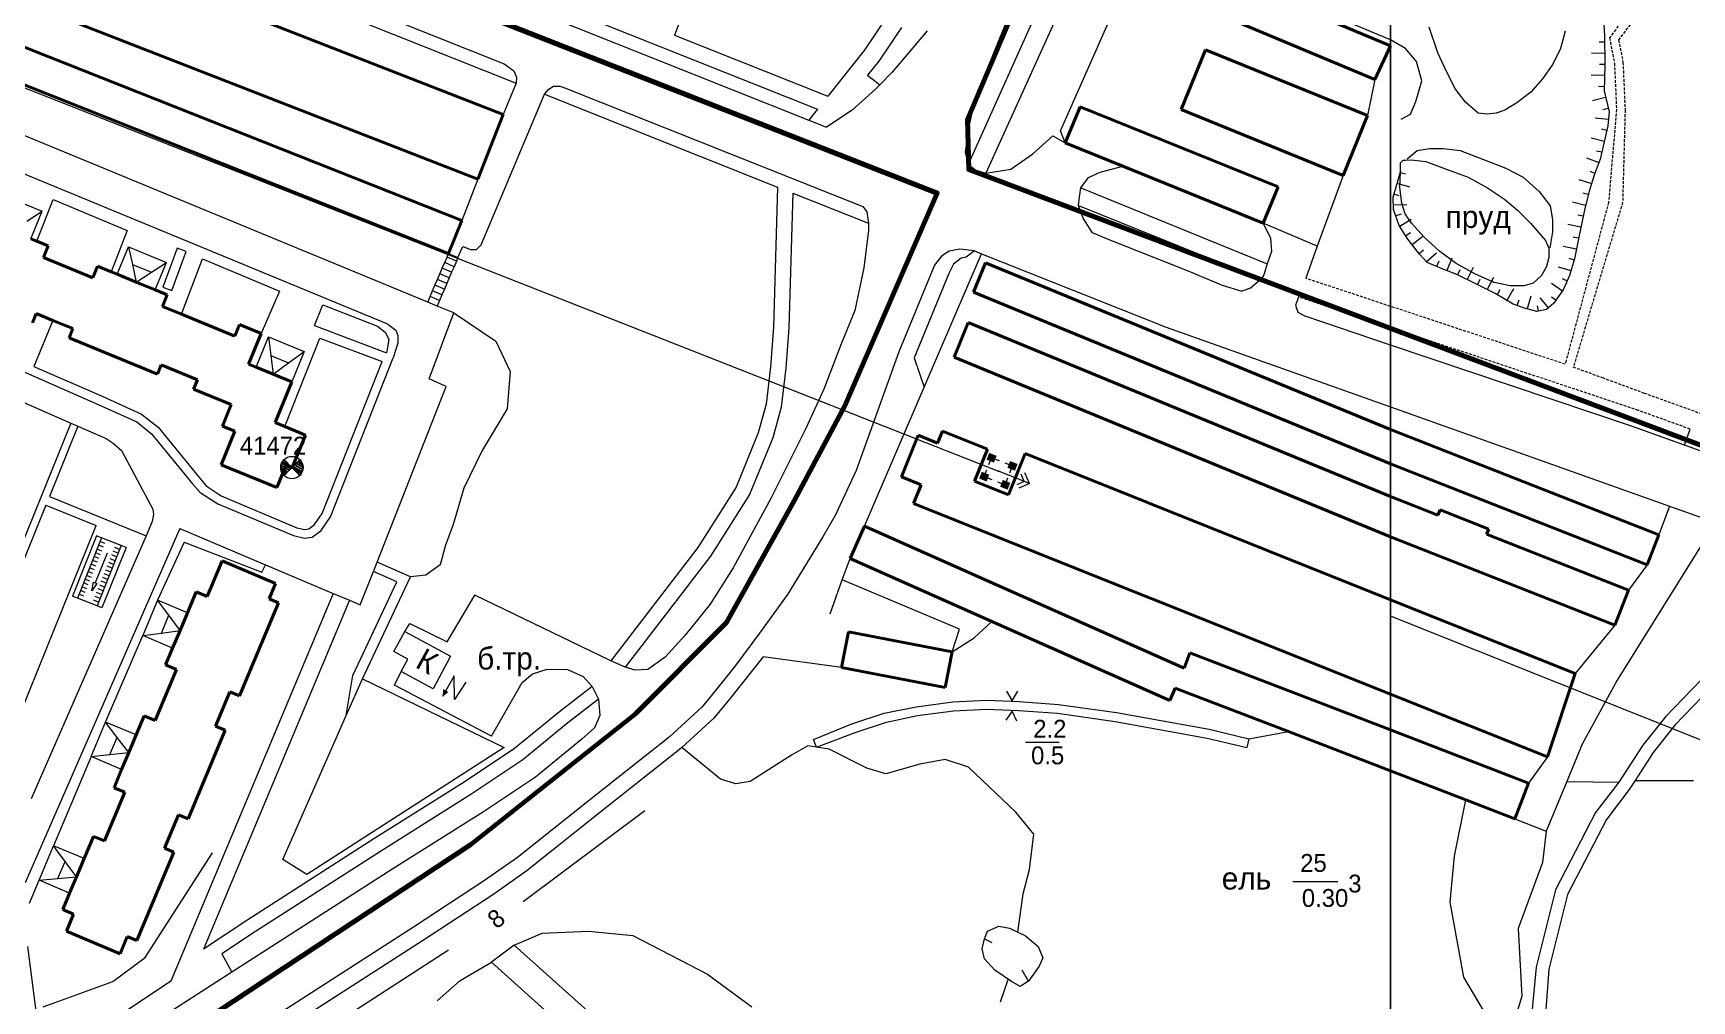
# Model space of a CAD drawing. Extents: x 1000 to 4000, y -5000 to -1000.
# Drawn here: x 1756.5 to 2054, y -3991.9 to -3818.4 of the extents above; entities that cross this region are included whole.
import ezdxf
from ezdxf.enums import TextEntityAlignment as Align

# ---------------------------------------------------------------- set-up
doc = ezdxf.new("R2010")
doc.units = 0
doc.header["$MEASUREMENT"] = 0
doc.linetypes.add('DASHED', pattern=[0.75, 0.5, -0.25])
for name, color, linetype in [('1', 7, 'CONTINUOUS'), ('11', 7, 'CONTINUOUS'), ('16', 7, 'CONTINUOUS'), ('17', 7, 'CONTINUOUS'), ('18', 7, 'CONTINUOUS'), ('2', 7, 'CONTINUOUS'), ('24', 7, 'CONTINUOUS'), ('25', 7, 'CONTINUOUS'), ('30', 7, 'CONTINUOUS'), ('34', 7, 'CONTINUOUS'), ('36', 7, 'CONTINUOUS'), ('37', 7, 'CONTINUOUS'), ('40', 7, 'CONTINUOUS'), ('42', 7, 'CONTINUOUS'), ('6', 7, 'CONTINUOUS'), ('7', 7, 'CONTINUOUS'), ('CONSTRUCTION_CLASS', 7, 'CONTINUOUS'), ('границы команд_1', 10, 'CONTINUOUS')]:
    doc.layers.add(name, color=color, linetype=linetype)
doc.styles.get("Standard").update_dxf_attribs({"font": 'txt', "height": 0.2})

msp = doc.modelspace()

# ---------------------------------------------------------------- linework, layer by layer
at = {"layer": '1', "color": 253, "linetype": 'Continuous', "lineweight": 0}
for p, q in [((2000, -4000), (2000, -3000)), ((2000, -3000), (2000, -4000))]:
    msp.add_line(p, q, dxfattribs=at)
at = {"layer": '11', "color": 253, "linetype": 'Continuous', "lineweight": 0}
for p, q in [((1876.31, -3806.16), (1871.57, -3818.72)), ((1940.81, -3835.91), (1952.79, -3808.8)), ((1997.21, -3826.69), (1995.85, -3833.16)), ((1941.67, -3838.06), (1940.81, -3835.91)), ((1991.48, -3843.89), (1986.87, -3856.55)), ((1836.3, -3844.57), (1833.39, -3851.98)), ((1757.18, -3855.68), (1760.11, -3848.2)), ((1760.11, -3848.2), (1773.41, -3853.75)), ((1986.87, -3856.55), (1977.18, -3852.44)), ((1773.41, -3853.75), (1770.52, -3861.16)), ((1783.14, -3868.78), (1786.91, -3858.86)), ((1786.91, -3858.86), (1800.74, -3864.63)), ((1916.36, -3881.85), (1926.63, -3857.93)), ((1800.74, -3864.63), (1797.43, -3872.21)), ((1905.65, -3906.79), (1916.36, -3881.85)), ((1901.67, -3916.43), (1903.06, -3912.62)), ((2046.01, -3913.72), (2042.71, -3918.28)), ((1899.46, -3922.51), (1901.67, -3916.43)), ((1769.51, -3941.93), (1776.18, -3926.43)), ((2040.24, -3924.56), (2033.14, -3933.24)), ((1812.69, -3940.75), (1815.58, -3934.16)), ((1815.58, -3934.16), (1841.04, -3946.53)), ((1801.33, -3966.6), (1812.69, -3940.75)), ((1841.04, -3946.53), (1805.59, -3969.27)), ((1766.9, -3948.14), (1760.18, -3964.12)), ((2028.19, -3948.2), (2024.75, -3952.88)), ((1805.59, -3969.27), (1801.33, -3966.6))]:
    msp.add_line(p, q, dxfattribs=at)
at = {"layer": '16', "color": 253, "linetype": 'Continuous', "lineweight": 0}
for p, q in [((1821.22, -3929.31), (1823.17, -3925.69)), ((1823.17, -3925.69), (1831.39, -3930.13)), ((1823.75, -3930.68), (1821.22, -3929.31)), ((1831.39, -3930.13), (1828.25, -3935.96)), ((1822.56, -3932.89), (1823.75, -3930.68)), ((1828.25, -3935.96), (1822.56, -3932.89)), ((1832.06, -3933.64), (1829.95, -3937.37)), ((1832.11, -3937.89), (1832.06, -3933.64)), ((1834.14, -3934.76), (1832.11, -3937.89))]:
    msp.add_line(p, q, dxfattribs=at)
msp.add_solid([(1829.95, -3937.37), (1831.02, -3936.57), (1830.09, -3936.01)], dxfattribs=at)
at = {"layer": '18', "color": 253, "linetype": 'Continuous', "lineweight": 0}
for p, q in [((1583.33, -3760.59), (1929.66, -3896.95)), ((1927.96, -3895.76), (1928.43, -3894.52)), ((1928.43, -3894.52), (1929.8, -3895.05)), ((1927.12, -3897.92), (1927.6, -3896.68)), ((1935.23, -3899.17), (1929.66, -3896.95)), ((1930.83, -3895.45), (1932.2, -3895.98)), ((1931.72, -3897.22), (1932.2, -3895.98)), ((1934.31, -3898.8), (1933.74, -3897.45)), ((1935.23, -3899.17), (1934.43, -3897.26)), ((1927.12, -3897.92), (1928.49, -3898.45)), ((1929.52, -3898.85), (1930.89, -3899.38)), ((1930.89, -3899.38), (1931.36, -3898.14)), ((1934.31, -3898.8), (1932.96, -3899.39)), ((1935.23, -3899.17), (1933.34, -3900)), ((2192.71, -4000), (2000, -3922.94))]:
    msp.add_line(p, q, dxfattribs=at)
msp.add_point((1929.66, -3896.95), dxfattribs=at)
for points in [[(1928, -3893.66), (1929.34, -3894.18), (1927.53, -3894.87), (1928.87, -3895.39)], [(1926.68, -3897.05), (1928.03, -3897.57), (1926.21, -3898.26), (1927.56, -3898.78)], [(1931.76, -3895.12), (1933.11, -3895.64), (1931.29, -3896.33), (1932.64, -3896.85)], [(1930.45, -3898.51), (1931.79, -3899.03), (1929.98, -3899.72), (1931.32, -3900.24)]]:
    msp.add_solid(points, dxfattribs=at)
at = {"layer": '2', "color": 253, "linetype": 'Continuous', "lineweight": 0}
msp.add_circle((1802.94, -3896.28), 2, dxfattribs=at)
msp.add_3dface([(1801.53, -3894.86), (1802.94, -3896.28), (1801.53, -3894.86)], dxfattribs=at)
at = {"layer": '24', "color": 253, "linetype": 'Continuous', "lineweight": 0}
for p, q in [((1803.49, -3794.66), (1897.24, -3831.99)), ((1802.6, -3796.89), (1895.68, -3833.95)), ((1798.57, -3806.95), (1841.01, -3823.84)), ((1944.58, -3805.6), (1927.44, -3843.47)), ((1935.02, -3806.51), (1928.84, -3821.84)), ((1797.67, -3809.2), (1843.14, -3827.35)), ((1938.16, -3810.86), (1924.24, -3841.95)), ((1909.56, -3815.6), (1905.61, -3821.46)), ((1871.57, -3818.72), (1899.08, -3829.68)), ((1912.27, -3817.37), (1908.22, -3823.37)), ((1916.87, -3817.93), (1913.93, -3821.42)), ((1905.61, -3821.46), (1899.08, -3829.68)), ((1913.93, -3821.42), (1910.58, -3825.33)), ((1928.84, -3821.84), (1925.35, -3830.49)), ((1841.01, -3823.84), (1842.72, -3825.11)), ((1842.72, -3825.11), (1843.25, -3826.28)), ((1908.22, -3823.37), (1906.2, -3825.92)), ((1906.2, -3825.92), (1908.37, -3827.66)), ((1910.58, -3825.33), (1908.37, -3827.66)), ((1843.14, -3827.35), (1840.84, -3832.97)), ((1843.25, -3826.28), (1843.14, -3827.35)), ((1848.23, -3829.32), (1849, -3828.42)), ((1849, -3828.42), (1849.85, -3827.88)), ((1849.85, -3827.88), (1851.02, -3827.88)), ((1851.02, -3827.88), (1851.51, -3828.05)), ((1851.51, -3828.05), (1851.99, -3828.21)), ((1851.99, -3828.21), (1905.34, -3849.45)), ((1907.65, -3828.4), (1903.46, -3832.17)), ((1908.37, -3827.66), (1907.65, -3828.4)), ((1836.87, -3856.34), (1848.23, -3829.32)), ((1848.23, -3829.32), (1890.06, -3845.98)), ((1897.24, -3831.99), (1895.68, -3833.95)), ((1925.35, -3830.49), (1924.38, -3835.1)), ((1827.3, -3866.6), (1744.5, -3832.43)), ((1895.68, -3833.95), (1898.82, -3835.2)), ((1903.46, -3832.17), (1898.82, -3835.2)), ((1924.38, -3835.1), (1923.68, -3839.71)), ((1935.82, -3839.99), (1939.45, -3836.78)), ((1939.45, -3836.78), (1941.67, -3838.06)), ((1923.68, -3839.71), (1924.24, -3841.95)), ((1931.91, -3842.78), (1935.82, -3839.99)), ((1820.12, -3870.55), (1753.52, -3843.08)), ((1924.24, -3841.95), (1925.62, -3842.91)), ((1925.62, -3842.91), (1927.44, -3843.47)), ((1927.44, -3843.47), (1931.91, -3842.78)), ((1945.84, -3844.27), (1947.93, -3843.29)), ((1947.93, -3843.29), (1951.98, -3842.23)), ((1890.06, -3845.98), (1889.32, -3871.11)), ((1944.16, -3848.18), (1944.45, -3846.13)), ((1944.45, -3846.13), (1945.84, -3844.27)), ((1944.45, -3846.13), (1977.89, -3859.76)), ((1892.77, -3847.05), (1892.06, -3871.25)), ((1892.77, -3847.05), (1906.38, -3852.47)), ((1905.34, -3849.45), (1906.07, -3850.4)), ((1944.03, -3849.3), (1944.16, -3848.18)), ((1944.03, -3849.3), (1976.81, -3862.47)), ((1944.86, -3851.53), (1944.03, -3849.3)), ((1906.07, -3850.4), (1906.38, -3852.47)), ((1906.38, -3852.47), (1906.35, -3853.72)), ((1946.54, -3854.18), (1944.86, -3851.53)), ((1977.18, -3852.44), (1978.5, -3855.16)), ((1906.35, -3853.72), (1905.51, -3860.48)), ((1948.3, -3854.89), (1946.54, -3854.18)), ((1948.3, -3854.89), (1963.85, -3861.08)), ((1978.5, -3855.16), (1978.64, -3857.53)), ((1782.36, -3856.92), (1779.78, -3863.9)), ((1781.4, -3864.5), (1783.98, -3857.52)), ((1783.98, -3857.52), (1782.36, -3856.92)), ((1832.72, -3858.6), (1833.57, -3856.66)), ((1833.57, -3856.66), (1834.96, -3857.2)), ((1834.96, -3857.2), (1836.02, -3857.2)), ((1836.02, -3857.2), (1836.87, -3856.34)), ((1919.47, -3858.35), (1918.23, -3860.01)), ((1920.83, -3857.49), (1919.47, -3858.35)), ((1922.74, -3857.12), (1920.83, -3857.49)), ((1922.96, -3858.72), (1921.64, -3859.82)), ((1925.35, -3857.41), (1922.74, -3857.12)), ((1923.89, -3858.55), (1922.96, -3858.72)), ((1925.35, -3857.41), (1923.89, -3858.55)), ((1925.35, -3857.41), (1926.63, -3857.93)), ((1926.63, -3857.93), (1959.76, -3871.12)), ((1978.64, -3857.53), (1977.89, -3859.76)), ((1986.87, -3856.55), (1984.8, -3862.34)), ((1905.51, -3860.48), (1903.93, -3868.12)), ((1918.23, -3860.01), (1911.81, -3875.55)), ((1920.8, -3861.47), (1914.54, -3876.61)), ((1921.64, -3859.82), (1920.8, -3861.47)), ((1963.85, -3861.08), (1969.82, -3863.57)), ((1977.25, -3861.72), (1976.81, -3862.47)), ((1977.89, -3859.76), (1977.25, -3861.72)), ((1779.78, -3863.9), (1781.4, -3864.5)), ((1969.82, -3863.57), (1973.34, -3864.66)), ((1974.87, -3864.1), (1973.34, -3864.66)), ((1976.81, -3862.47), (1974.87, -3864.1)), ((1807, -3870.81), (1808.49, -3867.08)), ((1808.49, -3867.08), (1818.28, -3870.92)), ((1832.01, -3868.53), (1828.97, -3867.32)), ((1983.49, -3865.7), (1982.96, -3867.18)), ((1982.96, -3867.18), (1983.38, -3868.43)), ((1760.04, -3869.88), (1756.65, -3878.14)), ((1820.12, -3870.55), (1821.59, -3871.62)), ((1827.54, -3880.38), (1832.01, -3868.53)), ((1903.93, -3868.12), (1901.41, -3874.28)), ((1983.38, -3868.43), (1984.67, -3869.15)), ((2000, -3874.31), (1984.67, -3869.15)), ((1740.28, -3872.76), (1768.21, -3884.96)), ((1801.65, -3888.92), (1807.96, -3873.05)), ((1807, -3870.81), (1819.88, -3875.72)), ((1807.96, -3873.05), (1819.1, -3877.25)), ((1818.28, -3870.92), (1819.66, -3871.99)), ((1819.66, -3871.99), (1820.3, -3873.27)), ((1820.3, -3873.27), (1820.09, -3874.76)), ((1821.59, -3871.62), (1821.91, -3872.58)), ((1821.91, -3872.58), (1821.91, -3873.97)), ((1889.32, -3871.11), (1888.8, -3878.22)), ((1892.06, -3871.25), (1891.53, -3878.48)), ((1959.76, -3871.12), (2000, -3885.41)), ((1809.87, -3905.11), (1821.09, -3876.63)), ((1820.09, -3874.76), (1819.88, -3875.72)), ((1821.91, -3873.97), (1821.09, -3876.63)), ((1901.41, -3874.28), (1898.34, -3882.24)), ((1911.81, -3875.55), (1904.16, -3896.83)), ((1914.54, -3876.61), (1916.36, -3881.85)), ((2043.4, -3888.92), (2000, -3874.31)), ((1738.33, -3877.41), (1763.26, -3888.3)), ((1756.65, -3878.14), (1768.89, -3883.48)), ((1808.36, -3904.52), (1819.1, -3877.25)), ((1888.8, -3878.22), (1887.98, -3884.9)), ((1891.53, -3878.48), (1890.67, -3885.43)), ((1818.23, -3913.24), (1830.63, -3881.77)), ((1830.63, -3881.77), (1827.54, -3880.38)), ((1898.34, -3882.24), (1895.08, -3889.41)), ((1768.21, -3884.96), (1775.11, -3888.09)), ((1768.89, -3883.48), (1775.97, -3886.69)), ((1887.98, -3884.9), (1886.59, -3890.08)), ((1890.67, -3885.43), (1889.19, -3890.96)), ((2000, -3885.41), (2050.07, -3903.2)), ((1763.26, -3888.3), (1745.29, -3932.71)), ((1763.26, -3888.3), (1764.55, -3888.86)), ((1775.11, -3888.09), (1777.77, -3890.22)), ((1775.97, -3886.69), (1778.92, -3889.06)), ((1764.55, -3888.86), (1759.44, -3901.49)), ((1764.55, -3888.86), (1769.62, -3891.07)), ((1769.62, -3891.07), (1770.89, -3891.92)), ((1777.77, -3890.22), (1785.11, -3899.19)), ((1778.92, -3889.06), (1786.36, -3898.14)), ((1886.59, -3890.08), (1882.6, -3899.83)), ((1889.19, -3890.96), (1885.04, -3901.09)), ((1895.08, -3889.41), (1888.86, -3901.84)), ((2052.72, -3892.28), (2043.4, -3888.92)), ((2052.72, -3892.28), (2053.76, -3889.39)), ((1770.89, -3891.92), (1772.38, -3893.2)), ((1772.38, -3893.2), (1778.01, -3903.74)), ((2066.88, -3897.39), (2052.72, -3892.28)), ((1904.16, -3896.83), (1900.42, -3904.75)), ((1785.11, -3899.19), (1786.5, -3900.79)), ((1786.36, -3898.14), (1787.57, -3899.54)), ((1787.57, -3899.54), (1790.25, -3901.34)), ((1882.6, -3899.83), (1875.77, -3910.63)), ((1758.82, -3903.03), (1740.67, -3947.87)), ((1758.82, -3903.03), (1767.83, -3906.68)), ((1759.44, -3901.49), (1776.8, -3908.51)), ((1786.5, -3900.79), (1789.64, -3902.77)), ((1789.64, -3902.77), (1803.21, -3908.5)), ((1790.25, -3901.34), (1803.82, -3907.07)), ((1885.04, -3901.09), (1878.02, -3912.2)), ((1888.86, -3901.84), (1882.06, -3914.29)), ((2050.07, -3903.2), (2048.12, -3908.38)), ((2050.07, -3903.2), (2058.27, -3906.12)), ((1777.9, -3905.99), (1776.8, -3908.51)), ((1778.12, -3904.7), (1777.9, -3905.99)), ((1778.01, -3903.74), (1778.12, -3904.7)), ((1807.02, -3906.48), (1808.36, -3904.52)), ((1808.18, -3907.59), (1809.87, -3905.11)), ((1900.42, -3904.75), (1898.2, -3908.73)), ((2058.27, -3906.12), (2040.63, -3934.41)), ((1754.38, -3940.06), (1767.83, -3906.68)), ((1782.83, -3907.22), (1755.08, -3970.77)), ((1776.8, -3908.51), (1756.17, -3955.74)), ((1782.83, -3907.22), (1798.18, -3913.71)), ((1803.21, -3908.5), (1805.2, -3908.98)), ((1803.82, -3907.07), (1805.27, -3907.37)), ((1805.2, -3908.98), (1806.58, -3908.77)), ((1805.27, -3907.37), (1805.96, -3907.26)), ((1805.96, -3907.26), (1807.02, -3906.48)), ((1806.58, -3908.77), (1808.18, -3907.59)), ((1898.2, -3908.73), (1891.84, -3919.07)), ((1783.61, -3909.67), (1778.85, -3920.07)), ((1783.61, -3909.67), (1797.55, -3915.05)), ((1875.77, -3910.63), (1860.13, -3930.97)), ((1878.02, -3912.2), (1862.73, -3932.07)), ((1797.55, -3915.05), (1798.18, -3913.71)), ((1798.18, -3913.71), (1810.35, -3918.85)), ((1815.21, -3920.9), (1817.56, -3914.93)), ((1817.56, -3914.93), (1818.23, -3913.24)), ((1821.78, -3916.81), (1817.56, -3914.93)), ((1824.22, -3915.9), (1818.23, -3913.24)), ((1882.06, -3914.29), (1877.98, -3920.8)), ((1813.85, -3933.58), (1821.78, -3916.81)), ((1815.58, -3934.16), (1824.22, -3915.9)), ((1922.68, -3925.3), (1901.67, -3916.43)), ((1810.35, -3918.85), (1781.23, -3988.39)), ((1813.29, -3920.09), (1787.07, -3982.68)), ((1810.35, -3918.85), (1813.29, -3920.09)), ((1813.29, -3920.09), (1815.21, -3920.9)), ((1830.81, -3927.55), (1835.77, -3919.15)), ((1860.13, -3930.97), (1835.77, -3919.15)), ((1877.98, -3920.8), (1873.47, -3926.35)), ((1891.84, -3919.07), (1886.82, -3926.01)), ((1823.17, -3925.69), (1824.11, -3924.24)), ((1824.11, -3924.24), (1830.81, -3927.55)), ((1873.47, -3926.35), (1869.92, -3930.32)), ((1886.82, -3926.01), (1882.49, -3931.8)), ((1921.37, -3929.35), (1922.68, -3925.3)), ((1887.5, -3930.21), (1881.43, -3937.84)), ((1901.54, -3932.13), (1887.5, -3930.21)), ((1821.34, -3935.34), (1822.56, -3932.89)), ((1846.12, -3933.3), (1848.75, -3932.43)), ((1848.75, -3932.43), (1852.36, -3932.51)), ((1852.36, -3932.51), (1855.16, -3933.79)), ((1862.73, -3932.07), (1860.13, -3930.97)), ((1864.51, -3932.62), (1862.73, -3932.07)), ((1866.81, -3932.54), (1864.51, -3932.62)), ((1869.92, -3930.32), (1866.81, -3932.54)), ((1882.49, -3931.8), (1879.16, -3936)), ((2057.37, -3932.64), (2049.3, -3941.02)), ((1812.69, -3940.75), (1813.85, -3933.58)), ((1838.72, -3944.47), (1821.34, -3935.34)), ((1838.72, -3944.47), (1844.26, -3934.84)), ((1844.26, -3934.84), (1846.12, -3933.3)), ((1856.82, -3935.58), (1850.91, -3940.13)), ((1855.16, -3933.79), (1856.82, -3935.58)), ((1856.82, -3935.58), (1857.95, -3937.86)), ((1879.16, -3936), (1876.5, -3939.21)), ((2040.63, -3934.41), (2034.38, -3945.93)), ((2059.07, -3934.15), (2051.01, -3942.51)), ((1857.95, -3937.86), (1852.46, -3942.09)), ((1857.95, -3937.86), (1858.19, -3940.79)), ((1881.43, -3937.84), (1878.63, -3941.22)), ((1850.91, -3940.13), (1842.88, -3946.7)), ((1852.46, -3942.09), (1844.37, -3948.72)), ((1858.19, -3940.79), (1857.21, -3943)), ((1876.5, -3939.21), (1870.59, -3944.66)), ((1878.63, -3941.22), (1872.9, -3946.51)), ((2049.3, -3941.02), (2045.27, -3946.07)), ((1854.96, -3945.01), (1846.66, -3951.81)), ((1857.21, -3943), (1854.96, -3945.01)), ((1870.59, -3944.66), (1856.32, -3955.95)), ((2051.01, -3942.51), (2047.12, -3947.4)), ((1842.88, -3946.7), (1833.84, -3952.72)), ((1872.49, -3946.89), (1858.14, -3958.24)), ((1872.9, -3946.51), (1872.49, -3946.89)), ((2034.38, -3945.93), (2031.62, -3952.6)), ((2045.27, -3946.07), (2040.95, -3952.71)), ((2047.12, -3947.4), (2043.86, -3952.41)), ((1844.37, -3948.72), (1835.2, -3954.82)), ((1833.84, -3952.72), (1817.66, -3962.9)), ((1846.66, -3951.81), (1837.3, -3958.05)), ((2031.62, -3952.6), (2027.92, -3961.54)), ((2040.95, -3952.71), (2036.8, -3958.19)), ((2042.81, -3954.01), (2038.72, -3959.41)), ((2043.86, -3952.41), (2042.81, -3954.01)), ((1835.2, -3954.82), (1819.01, -3965.01)), ((1856.32, -3955.95), (1843.38, -3966.22)), ((1837.3, -3958.05), (1821.07, -3968.26)), ((1858.14, -3958.24), (1845.13, -3968.57)), ((2022.29, -3959.28), (2027.92, -3961.54)), ((2036.8, -3958.19), (2029.6, -3972.05)), ((2038.72, -3959.41), (2031.74, -3972.86)), ((1817.66, -3962.9), (1795.02, -3977.44)), ((1819.01, -3965.01), (1796.38, -3979.53)), ((1821.07, -3968.26), (1798.48, -3982.76)), ((1843.38, -3966.22), (1837.48, -3970.39)), ((1845.13, -3968.57), (1839.13, -3972.81)), ((1755.87, -3974.45), (1757.58, -3970.33)), ((1837.48, -3970.39), (1824.76, -3978.72)), ((1839.13, -3972.81), (1826.35, -3981.18)), ((2029.6, -3972.05), (2026.14, -3985.92)), ((2031.74, -3972.86), (2028.39, -3986.28)), ((1795.02, -3977.44), (1787.07, -3982.68)), ((1796.38, -3979.53), (1790.35, -3983.52)), ((1824.76, -3978.72), (1791.66, -4000)), ((1755.5, -3982.23), (1757.81, -4000)), ((1790.35, -3983.52), (1792.19, -3986.8)), ((1798.48, -3982.76), (1792.19, -3986.8)), ((1826.35, -3981.18), (1797.07, -4000)), ((1842.83, -3981.96), (1838.72, -3985.03)), ((1842.83, -3981.96), (1862.95, -4000)), ((1838.72, -3985.03), (1855.42, -4000)), ((2026.14, -3985.92), (2024.75, -4000)), ((2028.39, -3986.28), (2027.55, -3997.51)), ((1781.23, -3988.39), (1763.84, -4000)), ((1792.19, -3986.8), (1771.64, -4000))]:
    msp.add_line(p, q, dxfattribs=at)
at = {"layer": '24', "color": 253, "linetype": 'DASHED', "lineweight": 0}
for p, q in [((2047.98, -3807.44), (2039.29, -3819.21)), ((2049.65, -3807.75), (2040.92, -3819.58)), ((2039.29, -3819.21), (2040.17, -3823.77)), ((2040.92, -3819.58), (2041.7, -3823.59)), ((2040.17, -3823.77), (2040.54, -3832.04)), ((2041.7, -3823.59), (2042.08, -3832.16)), ((2040.54, -3832.04), (2039.11, -3848.74)), ((2042.08, -3832.16), (2041.64, -3848.74)), ((2039.11, -3848.74), (2031.33, -3877.75)), ((2041.64, -3848.74), (2032.79, -3878.29)), ((2000, -3867.37), (1984.8, -3862.34)), ((2000, -3871.21), (1983.49, -3865.7)), ((2031.33, -3877.75), (2000, -3867.37)), ((2044.45, -3886.03), (2000, -3871.21)), ((2038.19, -3880.27), (2032.79, -3878.29)), ((2045.57, -3882.98), (2038.19, -3880.27)), ((2086.94, -3897.9), (2045.57, -3882.98)), ((2053.76, -3889.39), (2044.45, -3886.03))]:
    msp.add_line(p, q, dxfattribs=at)
at = {"layer": '25', "color": 253, "linetype": 'Continuous', "lineweight": 0}
for p, q in [((1830.34, -3859.53), (1830.77, -3858.52)), ((1830.77, -3858.52), (1831.05, -3857.88)), ((1832.45, -3859.24), (1830.77, -3858.52)), ((1831.05, -3857.88), (1832.72, -3858.6)), ((1832.72, -3858.6), (1832.45, -3859.24)), ((1829.04, -3862.56), (1829.47, -3861.55)), ((1829.47, -3861.55), (1829.9, -3860.54)), ((1831.14, -3862.27), (1829.47, -3861.55)), ((1829.9, -3860.54), (1830.34, -3859.53)), ((1831.58, -3861.26), (1829.9, -3860.54)), ((1832.02, -3860.25), (1830.34, -3859.53)), ((1831.58, -3861.26), (1831.14, -3862.27)), ((1832.02, -3860.25), (1831.58, -3861.26)), ((1832.45, -3859.24), (1832.02, -3860.25)), ((1827.73, -3865.59), (1828.16, -3864.58)), ((1828.16, -3864.58), (1828.6, -3863.57)), ((1829.84, -3865.3), (1828.16, -3864.58)), ((1828.6, -3863.57), (1829.04, -3862.56)), ((1830.28, -3864.29), (1828.6, -3863.57)), ((1830.71, -3863.28), (1829.04, -3862.56)), ((1830.28, -3864.29), (1829.84, -3865.3)), ((1830.71, -3863.28), (1830.28, -3864.29)), ((1831.14, -3862.27), (1830.71, -3863.28)), ((1827.3, -3866.6), (1827.73, -3865.59)), ((1828.97, -3867.32), (1827.3, -3866.6)), ((1829.41, -3866.31), (1827.73, -3865.59)), ((1829.41, -3866.31), (1828.97, -3867.32)), ((1829.84, -3865.3), (1829.41, -3866.31)), ((1767.91, -3908.52), (1763.58, -3919.34)), ((1768.79, -3908.88), (1764.46, -3919.69)), ((1768.79, -3908.88), (1767.91, -3908.52)), ((1772.31, -3910.29), (1768.79, -3908.88)), ((1768.32, -3912.61), (1767.44, -3912.26)), ((1769.78, -3911.63), (1767.63, -3916.98)), ((1768.59, -3911.93), (1767.71, -3911.58)), ((1772.31, -3910.29), (1767.98, -3921.1)), ((1768.86, -3911.26), (1767.98, -3910.9)), ((1769.13, -3910.58), (1768.25, -3910.23)), ((1769.4, -3909.91), (1768.52, -3909.55)), ((1773.2, -3910.64), (1768.86, -3921.46)), ((1771.5, -3912.31), (1770.62, -3911.96)), ((1771.77, -3911.64), (1770.89, -3911.29)), ((1772.04, -3910.96), (1771.16, -3910.61)), ((1773.2, -3910.64), (1772.31, -3910.29)), ((1767.24, -3915.31), (1766.36, -3914.96)), ((1767.51, -3914.64), (1766.63, -3914.29)), ((1767.78, -3913.96), (1766.9, -3913.61)), ((1768.05, -3913.28), (1767.17, -3912.93)), ((1770.15, -3915.69), (1769.27, -3915.34)), ((1770.42, -3915.02), (1769.54, -3914.67)), ((1770.69, -3914.34), (1769.81, -3913.99)), ((1770.96, -3913.67), (1770.08, -3913.31)), ((1771.23, -3912.99), (1770.35, -3912.64)), ((1765.88, -3918.69), (1765, -3918.34)), ((1766.15, -3918.02), (1765.27, -3917.67)), ((1766.42, -3917.34), (1765.54, -3916.99)), ((1766.69, -3916.67), (1765.81, -3916.31)), ((1766.97, -3915.99), (1766.09, -3915.64)), ((1769.07, -3918.4), (1768.19, -3918.05)), ((1769.34, -3917.72), (1768.46, -3917.37)), ((1769.61, -3917.05), (1768.73, -3916.69)), ((1769.88, -3916.37), (1769, -3916.02)), ((1764.46, -3919.69), (1763.58, -3919.34)), ((1767.98, -3921.1), (1764.46, -3919.69)), ((1765.61, -3919.37), (1764.73, -3919.02)), ((1768.25, -3920.43), (1767.37, -3920.07)), ((1768.52, -3919.75), (1767.64, -3919.4)), ((1768.8, -3919.07), (1767.91, -3918.72)), ((1768.86, -3921.46), (1767.98, -3921.1))]:
    msp.add_line(p, q, dxfattribs=at)
msp.add_3dface([(1767.32, -3916.86), (1767.95, -3917.11), (1767.07, -3918.39), (1767.32, -3916.86)], dxfattribs=at)
at = {"layer": '30', "color": 253, "linetype": 'Continuous', "lineweight": 0}
for p, q in [((2008.48, -3821.91), (2006.94, -3817.26)), ((2031.35, -3818.03), (2030.49, -3821.14)), ((2009.93, -3825.02), (2008.48, -3821.91)), ((2030.49, -3821.14), (2029.09, -3823.95)), ((2011.68, -3828.38), (2009.93, -3825.02)), ((2029.09, -3823.95), (2027.29, -3826.55)), ((2013.43, -3830.77), (2011.68, -3828.38)), ((2025.2, -3828.94), (2022.64, -3830.85)), ((2027.29, -3826.55), (2025.2, -3828.94)), ((2015.73, -3832.73), (2013.43, -3830.77)), ((2022.64, -3830.85), (2020.51, -3832.17)), ((2017.35, -3832.9), (2015.73, -3832.73)), ((2018.97, -3832.69), (2017.35, -3832.9)), ((2020.51, -3832.17), (2018.97, -3832.69)), ((2001.69, -3846.07), (2001.77, -3843.23)), ((2001.77, -3843.23), (2001.78, -3841.64)), ((2001.78, -3841.64), (2002.3, -3841.15)), ((2002.3, -3841.15), (2002.7, -3841.13)), ((2002.7, -3841.13), (2003.71, -3841.07)), ((2003.71, -3841.07), (2006.33, -3841.39)), ((2006.33, -3841.39), (2009.68, -3842.64)), ((2009.68, -3842.64), (2013.96, -3844.21)), ((2002.06, -3848.85), (2001.69, -3846.07)), ((2013.96, -3844.21), (2017.42, -3846.11)), ((2017.42, -3846.11), (2020.45, -3848.12)), ((2002.62, -3850.78), (2002.06, -3848.85)), ((2020.45, -3848.12), (2022.79, -3850.14)), ((2003.75, -3852.47), (2002.62, -3850.78)), ((2006.05, -3854.97), (2003.75, -3852.47)), ((2022.79, -3850.14), (2025.13, -3852.43)), ((2025.13, -3852.43), (2027.83, -3855.57)), ((2008.87, -3857.51), (2006.05, -3854.97)), ((2027.83, -3855.57), (2028.39, -3856.91)), ((2011.78, -3859.68), (2008.87, -3857.51)), ((2028.39, -3858.6), (2027.99, -3860.21)), ((2028.39, -3856.91), (2028.39, -3858.6)), ((2015.12, -3861.54), (2011.78, -3859.68)), ((2018.59, -3863.07), (2015.12, -3861.54)), ((2027.99, -3860.21), (2027.06, -3861.86)), ((2021.46, -3863.71), (2018.59, -3863.07)), ((2024, -3863.67), (2021.46, -3863.71)), ((2025.61, -3863.23), (2024, -3863.67)), ((2027.06, -3861.86), (2025.61, -3863.23)), ((1909.15, -3940.36), (1914.9, -3939.19)), ((1914.9, -3939.19), (1921.5, -3938.33)), ((1921.5, -3938.33), (1927.57, -3938.01)), ((1927.57, -3938.01), (1933.42, -3938.23)), ((1933.42, -3938.23), (1940.45, -3938.76)), ((1940.45, -3938.76), (1950.86, -3940.25)), ((1903.4, -3942.28), (1909.15, -3940.36)), ((1903.96, -3943.8), (1909.57, -3941.93)), ((1909.57, -3941.93), (1915.16, -3940.78)), ((1915.16, -3940.78), (1921.64, -3939.94)), ((1921.64, -3939.94), (1927.58, -3939.63)), ((1927.58, -3939.63), (1933.33, -3939.84)), ((1933.33, -3939.84), (1940.27, -3940.37)), ((1940.27, -3940.37), (1950.6, -3941.84)), ((1950.6, -3941.84), (1967.13, -3944.82)), ((1950.86, -3940.25), (1967.47, -3943.24)), ((1896.48, -3945.06), (1903.4, -3942.28)), ((1897.04, -3946.45), (1896.48, -3945.06)), ((1897.04, -3946.45), (1903.96, -3943.8)), ((1967.13, -3944.82), (1974.22, -3946.52)), ((1967.47, -3943.24), (1974.6, -3944.95)), ((1974.6, -3944.95), (1974.22, -3946.52))]:
    msp.add_line(p, q, dxfattribs=at)
msp.add_point((2001.77, -3843.23), dxfattribs=at)
at = {"layer": '34', "color": 253, "linetype": 'Continuous', "lineweight": 0}
msp.add_line((1934.53, -3945.53), (1940.59, -3945.53), dxfattribs=at)
at = {"layer": '36', "color": 253, "linetype": 'Continuous', "lineweight": 0}
for p, q in [((1927.2, -3980.81), (1928.47, -3981.5)), ((1935.08, -3988.39), (1933.93, -3986.43))]:
    msp.add_line(p, q, dxfattribs=at)
at = {"layer": '37', "color": 253, "linetype": 'Continuous', "lineweight": 0}
for p, q in [((2000, -3819.57), (1962.86, -3804)), ((2038.13, -3814.86), (2038.38, -3818.83)), ((2002.66, -3821.11), (2000, -3819.57)), ((2037.4, -3819.93), (2038.4, -3819.91)), ((2038.38, -3818.83), (2038.47, -3824.06)), ((2004.64, -3823.46), (2002.66, -3821.11)), ((2036.03, -3821.95), (2038.43, -3821.91)), ((2005.64, -3826.89), (2004.64, -3823.46)), ((2036, -3825.82), (2038.4, -3825.91)), ((2037.47, -3823.93), (2038.47, -3823.91)), ((2038.47, -3824.06), (2038.3, -3828.7)), ((2004.54, -3830.6), (2005.64, -3826.89)), ((2037.33, -3827.87), (2038.33, -3827.91)), ((2038.3, -3828.7), (2039.23, -3832.45)), ((2003.61, -3832.88), (2004.54, -3830.6)), ((2036.26, -3830.45), (2038.59, -3829.87)), ((2038.1, -3832.05), (2039.07, -3831.81)), ((2001.93, -3833.82), (2003.61, -3832.88)), ((2036.71, -3833.55), (2039.09, -3833.79)), ((2038.97, -3834.98), (2038.13, -3838.61)), ((2039.23, -3832.45), (2038.97, -3834.98)), ((2036, -3837.16), (2038.34, -3837.71)), ((2037.82, -3835.53), (2038.79, -3835.76)), ((2002.97, -3840.91), (2004.79, -3839.41)), ((2004.79, -3839.41), (2007.07, -3839.07)), ((2007.07, -3839.07), (2009.52, -3839.07)), ((2009.52, -3839.07), (2012.48, -3839.41)), ((2012.48, -3839.41), (2016.7, -3841.01)), ((2016.7, -3841.01), (2020.67, -3842.61)), ((2035.15, -3840.73), (2037.39, -3841.59)), ((2037.62, -3840.97), (2036.53, -3843.84)), ((2036.93, -3839.45), (2037.9, -3839.66)), ((2038.13, -3838.61), (2037.62, -3840.97)), ((2000.46, -3847.8), (2001.77, -3843.22)), ((2002.68, -3843.68), (2001.72, -3843.41)), ((2020.67, -3842.61), (2023.8, -3844.22)), ((2036.53, -3843.84), (2035.68, -3846.54)), ((2035.74, -3843.1), (2036.67, -3843.45)), ((2003.48, -3845.99), (2001.17, -3845.33)), ((2023.8, -3844.22), (2026.67, -3846.75)), ((2026.67, -3846.75), (2028.61, -3849.36)), ((2033.76, -3844.64), (2036.05, -3845.36)), ((2035.68, -3846.54), (2034.84, -3849.83)), ((2000.55, -3849.99), (2000.46, -3847.8)), ((2002.92, -3849.14), (2000.52, -3849.23)), ((2001.58, -3847.53), (2000.62, -3847.25)), ((2028.61, -3849.36), (2029.04, -3851.81)), ((2032.67, -3848.61), (2034.99, -3849.21)), ((2034.84, -3849.83), (2033.82, -3854.64)), ((2034.52, -3847.03), (2035.49, -3847.27)), ((2001.56, -3852.86), (2000.55, -3849.99)), ((2001.91, -3850.82), (2000.96, -3851.16)), ((2003.08, -3855.3), (2001.56, -3852.86)), ((2003.71, -3851.76), (2001.67, -3853.03)), ((2029.04, -3851.81), (2029.04, -3854)), ((2031.8, -3852.62), (2034.14, -3853.12)), ((2033.58, -3850.96), (2034.56, -3851.16)), ((2003.57, -3854.2), (2002.72, -3854.72)), ((2005.2, -3858), (2003.08, -3855.3)), ((2005.79, -3854.86), (2003.89, -3856.34)), ((2029.04, -3854), (2028.6, -3856.86)), ((2032.76, -3854.88), (2033.73, -3855.08)), ((2033.82, -3854.64), (2032.98, -3858.86)), ((2005.91, -3857.3), (2005.13, -3857.92)), ((2006.55, -3859.52), (2005.2, -3858)), ((2008.24, -3857.82), (2006.45, -3859.41)), ((2010.99, -3858.72), (2010.12, -3860.96)), ((2030.99, -3856.57), (2033.34, -3857.04)), ((2031.98, -3858.72), (2032.94, -3859)), ((2032.98, -3858.86), (2032.13, -3861.82)), ((2009.25, -3860.62), (2006.55, -3859.52)), ((2008.64, -3859.29), (2008.27, -3860.22)), ((2011.87, -3861.63), (2009.25, -3860.62)), ((2015.33, -3863.32), (2011.87, -3861.63)), ((2012.42, -3860.79), (2011.99, -3861.69)), ((2014.84, -3860.41), (2013.78, -3862.57)), ((2030.08, -3860.26), (2032.39, -3860.92)), ((2032.13, -3861.82), (2030.95, -3864.43)), ((2018.8, -3865.09), (2015.33, -3863.32)), ((2016.04, -3862.56), (2015.58, -3863.45)), ((2018.45, -3862.22), (2017.36, -3864.36)), ((2019.63, -3864.42), (2019.13, -3865.29)), ((2022.06, -3864.21), (2020.86, -3866.29)), ((2028.86, -3863.23), (2030.84, -3864.59)), ((2030.95, -3864.43), (2029.26, -3866.88)), ((2030.78, -3862.38), (2031.69, -3862.79)), ((2022.01, -3866.95), (2018.8, -3865.09)), ((2024.03, -3867.71), (2022.01, -3866.95)), ((2022.99, -3866.25), (2022.64, -3867.19)), ((2026.23, -3868.3), (2024.03, -3867.71)), ((2025.15, -3865.52), (2024.53, -3867.84)), ((2026.28, -3867.27), (2026.46, -3868.25)), ((2026.77, -3865.86), (2028.33, -3867.68)), ((2029.26, -3866.88), (2028, -3867.96)), ((2028.88, -3865.67), (2029.7, -3866.24)), ((2028, -3867.96), (2026.23, -3868.3)), ((1776.63, -3984.17), (1788.69, -3965.39)), ((1926.78, -3982.63), (1927.2, -3980.81)), ((1927.2, -3980.81), (1927.74, -3979.42)), ((1927.74, -3979.42), (1929.76, -3978.57)), ((1929.76, -3978.57), (1931.67, -3978.89)), ((1931.67, -3978.89), (1934.55, -3980.28)), ((1934.55, -3980.28), (1936.79, -3982.2)), ((1927.2, -3984.44), (1926.78, -3982.63)), ((1936.79, -3982.2), (1937.64, -3984.23)), ((1770.82, -3988.49), (1776.63, -3984.17)), ((1929.01, -3986.47), (1927.2, -3984.44)), ((1931.99, -3988.5), (1929.01, -3986.47)), ((1937, -3985.72), (1935.08, -3988.39)), ((1937.64, -3984.23), (1937, -3985.72)), ((1758.33, -3993.02), (1770.82, -3988.49)), ((1933.59, -3989.35), (1931.99, -3988.5)), ((1935.08, -3988.39), (1933.59, -3989.35))]:
    msp.add_line(p, q, dxfattribs=at)
at = {"layer": '40', "color": 253, "linetype": 'Continuous', "lineweight": 0}
for p, q in [((1832.01, -3868.53), (1839.52, -3873.6)), ((1839.52, -3873.6), (1842.08, -3879.04)), ((1842.08, -3879.04), (1841.55, -3885.77)), ((1841.55, -3885.77), (1837.08, -3893.24)), ((1837.08, -3893.24), (1833.78, -3899.97)), ((1833.78, -3899.97), (1831.86, -3906.48)), ((1831.86, -3906.48), (1830.49, -3910.18)), ((1830.49, -3910.18), (1829.53, -3913.71)), ((1829.53, -3913.71), (1826.98, -3915.58)), ((1826.98, -3915.58), (1824.22, -3915.9)), ((1925.3, -3926.86), (1928.48, -3923.91)), ((1921.37, -3929.35), (1925.3, -3926.86)), ((1974.6, -3944.95), (1981.69, -3943.66)), ((1879.8, -3952.16), (1872.9, -3946.51)), ((1892.57, -3947.89), (1885.12, -3952.59)), ((1895.48, -3946.19), (1892.57, -3947.89)), ((1897.04, -3946.45), (1895.48, -3946.19)), ((1899.32, -3946.83), (1897.04, -3946.45)), ((1906.09, -3950.24), (1899.32, -3946.83)), ((1909.5, -3951.2), (1906.09, -3950.24)), ((1915.57, -3949.49), (1909.5, -3951.2)), ((1920.14, -3948.64), (1915.57, -3949.49)), ((1924.29, -3950.03), (1920.14, -3948.64)), ((1932.81, -3958.11), (1924.29, -3950.03)), ((1882.56, -3953.02), (1879.8, -3952.16)), ((1885.12, -3952.59), (1882.56, -3953.02)), ((2031.62, -3952.6), (2040.95, -3952.71)), ((2043.86, -3952.41), (2054.36, -3952.41)), ((2011.45, -3965.99), (2013.49, -3955.89)), ((1844.43, -3974.14), (1866.25, -3957.8)), ((1936, -3962.06), (1932.81, -3958.11)), ((1935.26, -3968.36), (1936, -3962.06)), ((2027.92, -3961.54), (2027.26, -3967.14)), ((1934.08, -3972.73), (1935.26, -3968.36)), ((2010.73, -3974.26), (2011.45, -3965.99)), ((2027.26, -3967.14), (2022.88, -3978.96)), ((1933.15, -3979.6), (1934.08, -3972.73)), ((2013.16, -3987.69), (2010.73, -3974.26)), ((1842.83, -3981.96), (1847.81, -3979.79)), ((1847.81, -3979.79), (1856.12, -3979.47)), ((1856.12, -3979.47), (1864.1, -3980.22)), ((1864.1, -3980.22), (1877.48, -3987.19)), ((2022.88, -3978.96), (2023.55, -3991.12)), ((1808.47, -3997.38), (1831.02, -3982.78)), ((1833.12, -3988.27), (1838.72, -3985.03)), ((1828.97, -3991.96), (1833.12, -3988.27)), ((1877.48, -3987.19), (1885.44, -3993.02)), ((1930.02, -3992.15), (1931.42, -3988.11)), ((2020.03, -3999.31), (2013.16, -3987.69)), ((2023.55, -3991.12), (2021.03, -3999.45))]:
    msp.add_line(p, q, dxfattribs=at)
at = {"layer": '42', "color": 253, "linetype": 'Continuous', "lineweight": 0}
msp.add_line((1982.47, -3970.55), (1990.55, -3970.55), dxfattribs=at)
at = {"layer": '6', "color": 253, "linetype": 'Continuous', "lineweight": 40}
for p, q in [((1755.89, -3799.8), (1840.84, -3832.97)), ((2000, -3820.61), (1971.71, -3808.78)), ((1836.3, -3844.57), (1751.36, -3811.41)), ((1969.13, -3814.94), (1997.21, -3826.69)), ((1749.13, -3818.57), (1833.39, -3851.98)), ((1962.46, -3832.07), (1966.83, -3821.35)), ((1966.83, -3821.35), (1995.85, -3833.16)), ((1997.21, -3826.69), (2000, -3820.61)), ((1831.05, -3857.88), (1746.82, -3824.39)), ((1941.67, -3838.06), (1944.31, -3831.55)), ((1944.31, -3831.55), (1979.82, -3845.93)), ((1991.48, -3843.89), (1962.46, -3832.07)), ((1840.84, -3832.97), (1836.3, -3844.57)), ((1995.85, -3833.16), (1991.48, -3843.89)), ((1951.98, -3842.23), (1941.67, -3838.06)), ((1977.18, -3852.44), (1951.98, -3842.23)), ((1979.82, -3845.93), (1977.18, -3852.44)), ((1833.39, -3851.98), (1831.05, -3857.88)), ((1756.11, -3855.24), (1757.18, -3855.68)), ((1757.18, -3855.68), (1759.21, -3856.51)), ((1759.21, -3856.51), (1758.35, -3858.6)), ((1758.35, -3858.6), (1767.23, -3862.25)), ((1768.09, -3860.16), (1767.23, -3862.25)), ((1768.09, -3860.16), (1770.52, -3861.16)), ((1770.52, -3861.16), (1771.6, -3861.6)), ((1771.6, -3861.6), (1775.02, -3863.01)), ((1925.19, -3864.81), (1927.37, -3859.54)), ((1927.37, -3859.54), (2000, -3889.46)), ((1775.02, -3863.01), (1778.42, -3864.4)), ((1778.42, -3864.4), (1780.59, -3865.3)), ((2000, -3895.63), (1925.19, -3864.81)), ((1780.59, -3865.3), (1779.73, -3867.38)), ((1779.73, -3867.38), (1783.14, -3868.78)), ((1756.4, -3870.33), (1757.09, -3868.67)), ((1757.09, -3868.67), (1760.04, -3869.88)), ((1760.04, -3869.88), (1763.64, -3871.36)), ((1783.14, -3868.78), (1792.7, -3872.71)), ((1793.56, -3870.63), (1792.7, -3872.71)), ((1793.56, -3870.63), (1797.43, -3872.21)), ((1921.72, -3876.47), (1924.27, -3870.28)), ((1924.27, -3870.28), (2000, -3901.47)), ((1762.96, -3873.03), (1763.64, -3871.36)), ((1762.96, -3873.03), (1778.81, -3879.54)), ((1797.43, -3872.21), (1795.16, -3877.73)), ((2000, -3908.72), (1921.72, -3876.47)), ((1778.81, -3879.54), (1779.49, -3877.87)), ((1779.49, -3877.87), (1785.99, -3880.54)), ((1795.16, -3877.73), (1796.52, -3878.29)), ((1796.52, -3878.29), (1799.56, -3879.54)), ((1799.56, -3879.54), (1802.91, -3880.92)), ((1785.3, -3882.21), (1785.99, -3880.54)), ((1785.3, -3882.21), (1792.07, -3884.99)), ((1802.91, -3880.92), (1799.91, -3888.21)), ((1792.07, -3884.99), (1790.49, -3888.84)), ((1799.91, -3888.21), (1801.65, -3888.92)), ((1790.24, -3895.77), (1792.71, -3889.76)), ((1790.49, -3888.84), (1792.71, -3889.76)), ((1801.65, -3888.92), (1805.36, -3890.45)), ((1805.36, -3890.45), (1802.96, -3896.29)), ((1912.27, -3897.96), (1915.25, -3890.5)), ((1915.25, -3890.5), (1918.77, -3891.91)), ((1919.63, -3889.75), (1918.77, -3891.91)), ((1927.7, -3892.97), (1919.63, -3889.75)), ((2000, -3889.46), (2048.12, -3908.38)), ((1925.39, -3898.74), (1927.7, -3892.97)), ((1934.45, -3893.78), (1931.49, -3901.18)), ((2000, -3919.99), (1934.45, -3893.78)), ((1790.24, -3895.77), (1800.24, -3899.88)), ((1800.24, -3899.88), (1801.89, -3895.85)), ((1801.89, -3895.85), (1802.96, -3896.29)), ((2046.01, -3913.72), (2000, -3895.63)), ((1915.79, -3899.36), (1912.27, -3897.96)), ((1915.79, -3899.36), (1914.45, -3902.72)), ((1931.49, -3901.18), (1925.39, -3898.74)), ((1914.45, -3902.72), (2000, -3936.93)), ((2008.51, -3904.82), (2000, -3901.47)), ((2008.88, -3903.89), (2008.51, -3904.82)), ((2008.88, -3903.89), (2017.61, -3907.33)), ((1905.65, -3906.79), (1903.06, -3912.62)), ((1962.98, -3932.25), (1905.65, -3906.79)), ((2000, -3908.72), (2040.24, -3924.56)), ((2017.61, -3907.33), (2017.24, -3908.26)), ((2042.71, -3918.28), (2017.24, -3908.26)), ((2048.12, -3908.38), (2046.01, -3913.72)), ((1787.71, -3919.42), (1790.4, -3913.02)), ((1790.4, -3913.02), (1800.01, -3917.06)), ((1903.06, -3912.62), (1928.48, -3923.91)), ((1798.84, -3919.85), (1800.01, -3917.06)), ((2040.24, -3924.56), (2042.71, -3918.28)), ((1784.21, -3922.32), (1785.77, -3918.6)), ((1785.77, -3918.6), (1787.71, -3919.42)), ((1793.55, -3937.26), (1800.56, -3920.57)), ((1798.84, -3919.85), (1800.56, -3920.57)), ((2033.14, -3933.24), (2000, -3919.99)), ((1782.87, -3925.51), (1784.21, -3922.32)), ((1928.48, -3923.91), (1960.39, -3938.08)), ((1781.54, -3928.68), (1782.87, -3925.51)), ((1902.77, -3925.75), (1901.54, -3932.13)), ((1921.37, -3929.35), (1902.77, -3925.75)), ((1780.28, -3931.68), (1781.54, -3928.68)), ((1920.14, -3935.72), (1921.37, -3929.35)), ((1962.98, -3932.25), (1964.03, -3929.52)), ((1964.03, -3929.52), (2000, -3943.36)), ((1778.38, -3941.63), (1782.22, -3932.5)), ((1780.28, -3931.68), (1782.22, -3932.5)), ((1901.54, -3932.13), (1920.14, -3935.72)), ((2033.14, -3933.24), (2028.19, -3948.2)), ((1960.39, -3938.08), (1961.39, -3935.84)), ((1961.39, -3935.84), (1981.69, -3943.66)), ((1789.25, -3942.69), (1791.83, -3936.54)), ((1791.83, -3936.54), (1793.55, -3937.26)), ((2000, -3936.93), (2028.19, -3948.2)), ((1775, -3944.24), (1776.44, -3940.81)), ((1776.44, -3940.81), (1778.38, -3941.63)), ((1773.67, -3947.42), (1775, -3944.24)), ((1784.3, -3959.28), (1790.96, -3943.41)), ((1789.25, -3942.69), (1790.96, -3943.41)), ((1981.69, -3943.66), (2000, -3950.7)), ((2000, -3943.36), (2024.75, -3952.88)), ((1772.39, -3950.45), (1773.67, -3947.42)), ((1771.03, -3953.71), (1772.39, -3950.45)), ((2000, -3950.7), (2013.49, -3955.89)), ((1771.03, -3953.71), (1772.97, -3954.52)), ((2022.29, -3959.28), (2024.75, -3952.88)), ((1769.3, -3963.26), (1772.97, -3954.52)), ((2013.49, -3955.89), (2022.29, -3959.28)), ((1780.07, -3964.55), (1782.58, -3958.56)), ((1782.58, -3958.56), (1784.3, -3959.28)), ((1765.68, -3966.43), (1767.36, -3962.45)), ((1767.36, -3962.45), (1769.3, -3963.26)), ((1775.11, -3981.15), (1781.78, -3965.28)), ((1780.07, -3964.55), (1781.78, -3965.28)), ((1764.3, -3969.73), (1765.68, -3966.43)), ((1763.07, -3972.64), (1764.3, -3969.73)), ((1761.84, -3975.58), (1763.07, -3972.64)), ((1761.84, -3975.58), (1763.78, -3976.39)), ((1762.5, -3979.45), (1763.78, -3976.39)), ((1762.5, -3979.45), (1772.11, -3983.49)), ((1772.11, -3983.49), (1773.4, -3980.43)), ((1773.4, -3980.43), (1775.11, -3981.15))]:
    msp.add_line(p, q, dxfattribs=at)
at = {"layer": '7', "color": 253, "linetype": 'Continuous', "lineweight": 0}
for p, q in [((1751.38, -3847.55), (1758.13, -3850.32)), ((1755.4, -3852.08), (1758.13, -3850.32)), ((1756.11, -3855.24), (1758.13, -3850.32)), ((1771.6, -3861.6), (1773.62, -3856.69)), ((1773.62, -3856.69), (1780.44, -3859.49)), ((1773.62, -3856.69), (1774.32, -3859.85)), ((1774.32, -3859.85), (1777.73, -3861.25)), ((1774.32, -3859.85), (1775.02, -3863.01)), ((1775.02, -3863.01), (1777.73, -3861.25)), ((1777.73, -3861.25), (1780.44, -3859.49)), ((1778.42, -3864.4), (1780.44, -3859.49)), ((1775.02, -3863.01), (1775.02, -3863.01)), ((1796.52, -3878.29), (1798.75, -3872.86)), ((1798.75, -3872.86), (1805.14, -3875.49)), ((1798.75, -3872.86), (1799.16, -3876.2)), ((1799.16, -3876.2), (1802.35, -3877.51)), ((1799.16, -3876.2), (1799.56, -3879.54)), ((1802.35, -3877.51), (1805.14, -3875.49)), ((1805.14, -3875.49), (1802.91, -3880.92)), ((1799.56, -3879.54), (1802.35, -3877.51)), ((1799.56, -3879.54), (1799.56, -3879.54)), ((1778.85, -3920.07), (1776.18, -3926.43)), ((1784.21, -3922.32), (1778.85, -3920.07)), ((1780.86, -3922.79), (1778.85, -3920.07)), ((1779.52, -3925.97), (1780.86, -3922.79)), ((1782.87, -3925.51), (1780.86, -3922.79)), ((1776.18, -3926.43), (1779.52, -3925.97)), ((1781.54, -3928.68), (1776.18, -3926.43)), ((1779.52, -3925.97), (1782.87, -3925.51)), ((1782.87, -3925.51), (1782.87, -3925.51)), ((1766.9, -3948.14), (1769.51, -3941.93)), ((1771.59, -3944.68), (1769.51, -3941.93)), ((1775, -3944.24), (1769.51, -3941.93)), ((1770.28, -3947.78), (1771.59, -3944.68)), ((1773.67, -3947.42), (1771.59, -3944.68)), ((1766.9, -3948.14), (1770.28, -3947.78)), ((1770.28, -3947.78), (1773.67, -3947.42)), ((1773.67, -3947.42), (1773.67, -3947.42)), ((1772.39, -3950.45), (1766.9, -3948.14)), ((1757.58, -3970.33), (1760.18, -3964.12)), ((1765.68, -3966.43), (1760.18, -3964.12)), ((1762.24, -3966.93), (1760.18, -3964.12)), ((1760.94, -3970.03), (1762.24, -3966.93)), ((1764.3, -3969.73), (1762.24, -3966.93)), ((1757.58, -3970.33), (1760.94, -3970.03)), ((1763.07, -3972.64), (1757.58, -3970.33)), ((1760.94, -3970.03), (1764.3, -3969.73)), ((1764.3, -3969.73), (1764.3, -3969.73))]:
    msp.add_line(p, q, dxfattribs=at)
at = {"layer": 'CONSTRUCTION_CLASS', "color": 253, "linetype": 'Continuous', "lineweight": 0}
for p, q in [((1931.14, -3936.38), (1932.14, -3938.11)), ((1932.14, -3938.11), (1933.14, -3936.38)), ((1932.14, -3939.96), (1931, -3941.6)), ((1932.99, -3941.77), (1932.14, -3939.96))]:
    msp.add_line(p, q, dxfattribs=at)
at = {"layer": 'границы команд_1', "color": 6, "lineweight": 100}
msp.add_lwpolyline([(2549.39, -3103.47), (2845.92, -3244.29), (2852.4, -3270.42), (2865.73, -3301.42), (2794.37, -3460.89), (2690.12, -3678.56), (2650.09, -3738.61), (2599.39, -3793.21), (2511.64, -3862.05), (2468.8, -3886.08), (2363.19, -3917.93), (2296.64, -3931.84), (2211.4, -3935.44), (2161.36, -3932.1), (1924.35, -3842.83), (1924.12, -3833.84), (1971.62, -3721.93), (2001.65, -3688.57), (2047.16, -3666.41), (2219.84, -3604.16), (2249.92, -3585.92), (2275.62, -3557.22), (2502.08, -3120), (2528.83, -3105.27)], close=True, dxfattribs=at)
msp.add_lwpolyline([(1612.96, -4276.82), (1612.96, -4259.86), (1625.02, -4185.11), (1636.75, -4129.28), (1649.53, -4098.95), (1661.2, -4081.67), (1676.84, -4068.3), (1835.04, -3963.9), (1864.51, -3940.5), (1880.89, -3924.11), (1893.06, -3902.28), (1902.12, -3885.22), (1918.7, -3847.06), (1400.62, -3643.72), (1216.08, -4109.03), (1196.4, -4143.6), (1121.31, -4268.85)], dxfattribs=at)

# ---------------------------------------------------------------- texts
at = {"layer": '17', "color": 253, "linetype": 'Continuous', "lineweight": 0}
msp.add_text('К', height=4, rotation=331.324, dxfattribs=at).set_placement((1827.2, -3931.01), align=Align.MIDDLE)
msp.add_text('б.тр.', height=4, dxfattribs=at).set_placement((1841.9, -3930.99), align=Align.MIDDLE)
at = {"layer": '2', "color": 253, "linetype": 'Continuous', "lineweight": 0}
msp.add_text('41472', height=3.2, dxfattribs=at).set_placement((1799.55, -3892.33), align=Align.MIDDLE)
at = {"layer": '34', "color": 253, "linetype": 'Continuous', "lineweight": 0}
for s, height, p in [('пруд', 4, (2015.73, -3851.91)), ('2.2', 3.2, (1938.89, -3943.11)), ('0.5', 3.2, (1938.5, -3947.91))]:
    msp.add_text(s, height=height, dxfattribs=at).set_placement(p, align=Align.MIDDLE)
at = {"layer": '42', "color": 253, "linetype": 'Continuous', "lineweight": 0}
for s, height, p in [('25', 3.2, (1986.18, -3967.21)), ('ель', 4, (1974.17, -3970.01)), ('0.30', 3.2, (1988.26, -3973.49)), ('3', 3.2, (1993.61, -3970.91))]:
    msp.add_text(s, height=height, dxfattribs=at).set_placement(p, align=Align.MIDDLE)
msp.add_text('8', height=3.2, rotation=38.123, dxfattribs=at).set_placement((1839.57, -3977.18), align=Align.MIDDLE)

# ---------------------------------------------------------------- meshes
at = {"layer": '2', "color": 253, "linetype": 'Continuous', "lineweight": 0}
mesh = msp.add_polyface(dxfattribs=at)
corners = [(1801.53, -3897.69), (1801.29, -3897.41), (1801.61, -3897.61), (1801.1, -3897.07), (1801.75, -3897.47), (1800.98, -3896.69), (1801.94, -3897.28), (1800.94, -3896.28), (1802.17, -3897.05), (1800.98, -3895.87), (1802.44, -3896.78), (1801.1, -3895.49), (1802.73, -3896.49), (1801.25, -3895.23), (1802.94, -3896.28), (1801.29, -3895.15), (1802.65, -3895.99), (1801.53, -3894.87), (1801.53, -3894.87)]
mesh.append_faces([[corners[k] for k in face] for face in [(0, 0, 2, 1), (1, 2, 4, 3), (3, 4, 6, 5), (5, 6, 8, 7), (7, 8, 10, 9), (9, 10, 12, 11), (11, 12, 14, 13), (13, 14, 16, 15), (15, 16, 18, 17)]], dxfattribs={"vtx0": -1, "vtx2": -1, "color": 253})
mesh = msp.add_polyface(dxfattribs=at)
corners = [(1804.35, -3897.69), (1804.59, -3897.41), (1803.23, -3896.57), (1804.63, -3897.33), (1802.94, -3896.28), (1804.78, -3897.07), (1803.15, -3896.07), (1804.9, -3896.69), (1803.44, -3895.78), (1804.94, -3896.28), (1803.71, -3895.51), (1804.9, -3895.87), (1803.94, -3895.28), (1804.78, -3895.49), (1804.13, -3895.09), (1804.59, -3895.15), (1804.27, -3894.95), (1804.35, -3894.87), (1804.35, -3894.87)]
mesh.append_faces([[corners[k] for k in face] for face in [(0, 0, 1, 2), (2, 1, 3, 4), (4, 3, 5, 6), (6, 5, 7, 8), (8, 7, 9, 10), (10, 9, 11, 12), (12, 11, 13, 14), (14, 13, 15, 16), (16, 15, 18, 17)]], dxfattribs={"vtx0": -1, "vtx2": -1, "color": 253})

doc.saveas('drawing.dxf')
